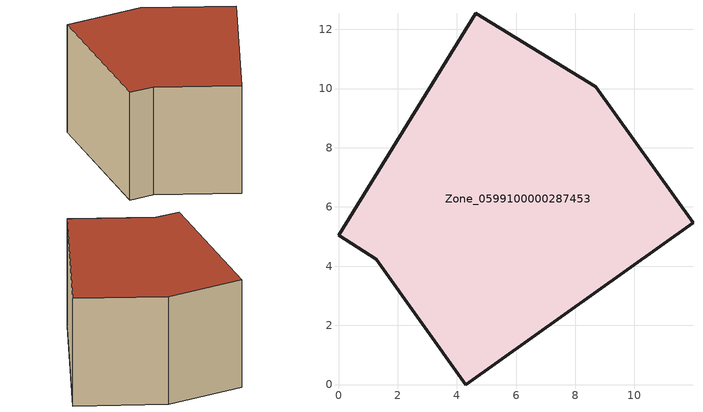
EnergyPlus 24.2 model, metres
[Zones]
Zone_0599100000287453
 floor ground (C_G): 4.3,0 1.28,4.24 0,5.05 4.64,12.54 8.69,10.07 11.98,5.46 z0
 wall outside (C_F): 1.28,4.24 4.3,0 11.98,5.46 8.69,10.07 4.64,12.54 0,5.05 1.28,4.24 z0:7.29
 roof outside (C_R): 11.98,5.46 8.69,10.07 4.64,12.54 0,5.05 1.28,4.24 4.3,0 z7.29
[BUILDING]
Pand.0599100000287453: North Axis=0; Terrain=City; Loads Convergence Tolerance Value=0.04; Temperature Convergence Tolerance Value=0.4; Solar Distribution=FullExterior; Maximum Number of Warmup Days=25; Minimum Number of Warmup Days=1
[Site:Location]
Rotterdam.The.Hague.AP_ZH_NLD Design_Conditions: Latitude=51.96; Longitude=4.45; Time Zone=1; Elevation=-4.5
[SITE:GROUNDTEMPERATURE:BUILDINGSURFACE]
18, 18, 18, 18, 18, 18, 18, 18, 18, 18, 18, 18
[MATERIAL] Thermal Absorptance=0.9; Solar Absorptance=0.7; Visible Absorptance=0.7
Name | Roughness | Thickness | Conductivity | Density | Specific Heat
G.TC.1975-1991 | MediumSmooth | 0.15 | 0.288461 | 540 | 1210
F.TC.1975-1991 | Rough | 0.3 | 0.230769 | 1920 | 840
R.TC.1975-1991 | MediumRough | 0.2 | 0.153846 | 1500 | 1000
[CONSTRUCTION]
C_G: G.TC.1975-1991
C_F: F.TC.1975-1991
C_R: R.TC.1975-1991
[ZONE]
Zone_0599100000287453: Type=1; Multiplier=1; Ceiling Height=Autocalculate; Volume=Autocalculate; Floor Area=autocalculate; Part of Total Floor Area=Yes
[ZONEINFILTRATION:DESIGNFLOWRATE]
Infil_Zone_0599100000287453: Zone or ZoneList or Space or SpaceList=Zone_0599100000287453; Schedule=AlwaysOn; Design Flow Rate Calculation Method=Flow/Area; Flow Rate per Floor Area=0.003; Constant Term Coefficient=1; Temperature Term Coefficient=0; Velocity Term Coefficient=0; Velocity Squared Term Coefficient=0
[HVACTEMPLATE:ZONE:IDEALLOADSAIRSYSTEM]
Zone_0599100000287453: Maximum Heating Supply Air Temperature=50; Minimum Cooling Supply Air Temperature=13; Maximum Heating Supply Air Humidity Ratio=0.0156; Minimum Cooling Supply Air Humidity Ratio=0.0077; Heating Limit=NoLimit; Cooling Limit=NoLimit; Dehumidification Control Type=ConstantSensibleHeatRatio; Cooling Sensible Heat Ratio=0.7; Dehumidification Setpoint=60; Humidification Control Type=None; Humidification Setpoint=30; Outdoor Air Method=None; Outdoor Air Flow Rate per Person=0.00944; Outdoor Air Flow Rate per Zone Floor Area=0; Outdoor Air Flow Rate per Zone=0; Demand Controlled Ventilation Type=None; Outdoor Air Economizer Type=NoEconomizer; Heat Recovery Type=None; Sensible Heat Recovery Effectiveness=0.7; Latent Heat Recovery Effectiveness=0.65
[ZONECONTROL:THERMOSTAT]
ThermostatControl_Zone_0599100000287453: Zone or ZoneList=Zone_0599100000287453; Control Type Schedule=DualSetpointControlType; Control 1=Thermostat_Zone_0599100000287453; Temperature Difference Between Cutout And Setpoint=0
[THERMOSTATSETPOINT:DUALSETPOINT]
Thermostat_Zone_0599100000287453: Heating Setpoint Temperature Schedule=HeatingSetpoint_Zone_0599100000287453; Cooling Setpoint Temperature Schedule=CoolingSetpoint_Zone_0599100000287453
[SCHEDULE:COMPACT]
HeatingSetpoint_Zone_0599100000287453: Through: 12/31, For: AllDays, Until: 24:00, 21
CoolingSetpoint_Zone_0599100000287453: Through: 12/31, For: AllDays, Until: 24:00, 24
DualSetpointControlType: Through: 12/31, For: AllDays, Until: 24:00, 4
AlwaysOn: Through: 12/31, For: AllDays, Until: 24:00, 1
